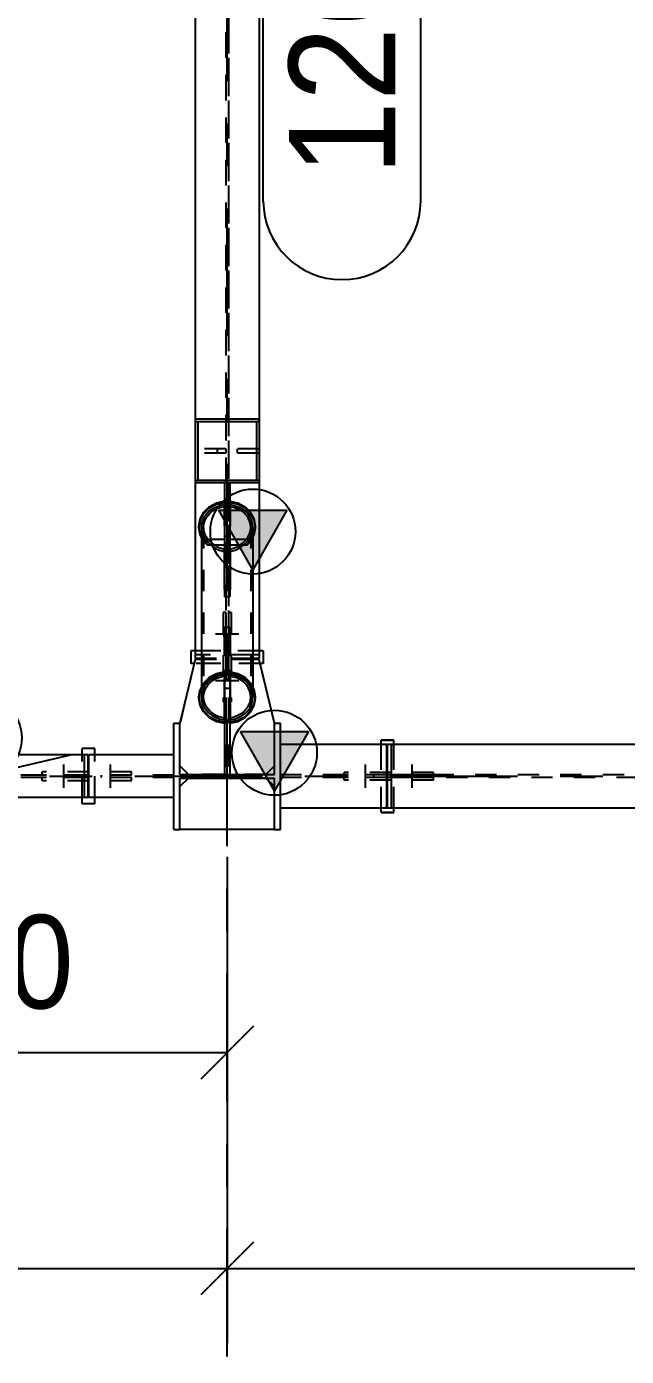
# Model space of a CAD drawing. Header units: millimetres. Extents: x 0 to 594, y 0 to 420.
# Drawn here: x 414.16 to 428.26, y 107.34 to 138.63 of the extents above; entities that cross this region are included whole.
import ezdxf

# ---------------------------------------------------------------- set-up
doc = ezdxf.new("R2010")
doc.units = ezdxf.units.MM
doc.header["$MEASUREMENT"] = 0
for name, pattern in [('XKITLINE00', [0]), ('XKITLINE02', [4, 2, -2]), ('XKITLINE03', [6, 3, -1, 1, -1]), ('XKITLINE04', [3, 0.5, -0.5, 0.5, -0.5, 0.5, -0.5])]:
    doc.linetypes.add(name, pattern=pattern)
for name, color, linetype in [('dimension', 7, 'Continuous'), ('grid', 7, 'Continuous'), ('mark', 7, 'Continuous'), ('part1', 7, 'Continuous')]:
    doc.layers.add(name, color=color, linetype=linetype)
doc.styles.add('STYLE_1', font='arial.ttf', dxfattribs={"height": 0.2})

# ---------------------------------------------------------------- blocks, each defined once
blk = doc.blocks.new('*D3365')
at = {"layer": 'grid', "color": 4, "linetype": 'XKITLINE03'}
blk.add_line((1247.14, 1660.143), (1630.763, 1660.143), dxfattribs=at)
blk = doc.blocks.new('*D3404')
at = {"layer": 'part1', "color": 0, "linetype": 'XKITLINE00'}
for p, q in [((1584.563, 1688.723), (1584.563, 1687.043)), ((1584.708, 1688.723), (1584.563, 1688.723)), ((1586.063, 1688.723), (1585.918, 1688.723)), ((1586.063, 1688.723), (1586.063, 1687.043)), ((1584.708, 1688.633), (1584.563, 1688.633)), ((1586.063, 1688.633), (1585.918, 1688.633)), ((1585.313, 1685.723), (1584.513, 1687.123)), ((1584.513, 1687.123), (1586.113, 1687.123)), ((1586.113, 1687.123), (1585.313, 1685.723)), ((1584.563, 1685.543), (1584.563, 1668.543)), ((1586.063, 1685.543), (1586.063, 1668.543)), ((1584.563, 1667.043), (1584.563, 1662.913)), ((1586.063, 1667.043), (1586.063, 1662.913)), ((1584.708, 1663.003), (1584.563, 1663.003)), ((1586.063, 1663.003), (1585.918, 1663.003)), ((1584.708, 1662.913), (1584.563, 1662.913)), ((1586.063, 1662.913), (1585.918, 1662.913))]:
    blk.add_line(p, q, dxfattribs=at)
at = {"layer": 'part1', "color": 2, "linetype": 'XKITLINE04'}
for p, q in [((1586.063, 1688.723), (1584.708, 1688.723)), ((1585.281, 1688.723), (1585.346, 1688.723)), ((1585.281, 1688.643), (1585.346, 1688.643)), ((1585.281, 1688.643), (1585.281, 1663.313)), ((1585.281, 1688.643), (1585.346, 1688.643)), ((1585.918, 1688.723), (1585.346, 1688.723)), ((1585.346, 1688.643), (1585.346, 1663.313)), ((1585.281, 1688.633), (1584.563, 1688.633)), ((1585.918, 1688.633), (1584.708, 1688.633)), ((1586.063, 1688.633), (1585.281, 1688.633)), ((1585.281, 1688.623), (1585.346, 1688.623)), ((1585.281, 1688.623), (1585.346, 1688.623)), ((1586.063, 1688.633), (1586.063, 1667.043)), ((1585.281, 1688.323), (1585.346, 1688.323)), ((1585.281, 1688.323), (1585.346, 1688.323)), ((1584.563, 1687.043), (1584.563, 1685.543)), ((1585.346, 1687.043), (1585.346, 1663.308)), ((1585.281, 1685.543), (1585.281, 1663.308)), ((1584.563, 1668.543), (1584.563, 1667.043)), ((1586.063, 1668.543), (1586.063, 1667.043)), ((1585.346, 1663.313), (1585.281, 1663.313)), ((1585.281, 1663.308), (1585.281, 1662.993)), ((1585.346, 1663.308), (1585.346, 1662.993)), ((1585.918, 1663.003), (1584.708, 1663.003)), ((1585.346, 1663.013), (1585.281, 1663.013)), ((1585.346, 1662.993), (1585.281, 1662.993)), ((1586.063, 1662.993), (1586.063, 1663.003)), ((1586.063, 1663.003), (1586.063, 1662.913)), ((1586.063, 1662.913), (1584.563, 1662.913)), ((1585.918, 1662.913), (1585.346, 1662.913))]:
    blk.add_line(p, q, dxfattribs=at)
at = {"layer": 'part1', "color": 0, "linetype": 'XKITLINE00'}
blk.add_circle((1585.313, 1686.623), 1, dxfattribs=at)
at = {"layer": 'part1', "color": 0}
blk.add_solid([(1584.513, 1687.123), (1586.113, 1687.123), (1584.513, 1687.123), (1585.313, 1685.723)], dxfattribs=at)
blk = doc.blocks.new('*D3406')
at = {"layer": 'part1', "color": 0, "linetype": 'XKITLINE00'}
for p, q in [((1584.563, 1668.543), (1584.563, 1667.043)), ((1586.063, 1668.543), (1584.563, 1668.543)), ((1584.623, 1668.483), (1584.623, 1667.103)), ((1586.003, 1668.483), (1584.623, 1668.483)), ((1586.003, 1668.483), (1586.003, 1667.103)), ((1586.063, 1668.543), (1586.063, 1667.043)), ((1586.003, 1667.103), (1584.623, 1667.103)), ((1586.063, 1667.043), (1584.563, 1667.043))]:
    blk.add_line(p, q, dxfattribs=at)
at = {"layer": 'part1', "color": 2, "linetype": 'XKITLINE04'}
for p, q in [((1584.623, 1668.483), (1584.563, 1668.483)), ((1586.063, 1668.483), (1586.003, 1668.483)), ((1586.063, 1668.483), (1586.063, 1668.543)), ((1584.623, 1667.103), (1584.563, 1667.103)), ((1586.063, 1667.103), (1586.003, 1667.103))]:
    blk.add_line(p, q, dxfattribs=at)
blk = doc.blocks.new('*D3407')
at = {"layer": 'part1', "color": 0, "linetype": 'XKITLINE00'}
for p, q in [((1579.486, 1660.143), (1578.686, 1661.543)), ((1578.686, 1661.543), (1580.286, 1661.543)), ((1580.286, 1661.543), (1579.486, 1660.143)), ((1571.813, 1659.643), (1571.813, 1660.643)), ((1582.043, 1660.643), (1571.813, 1660.643)), ((1581.963, 1659.643), (1581.963, 1660.643)), ((1582.043, 1659.643), (1582.043, 1660.643)), ((1582.043, 1659.643), (1571.813, 1659.643))]:
    blk.add_line(p, q, dxfattribs=at)
at = {"layer": 'part1', "color": 2, "linetype": 'XKITLINE04'}
for p, q in [((1581.963, 1660.17), (1571.813, 1660.17)), ((1581.963, 1660.115), (1571.813, 1660.115)), ((1576.045, 1660.115), (1571.813, 1660.115)), ((1581.663, 1660.115), (1581.663, 1660.17)), ((1581.911, 1660.17), (1581.668, 1660.17)), ((1582.043, 1659.643), (1582.043, 1660.115))]:
    blk.add_line(p, q, dxfattribs=at)
at = {"layer": 'part1', "color": 0, "linetype": 'XKITLINE00'}
blk.add_circle((1579.486, 1661.043), 1, dxfattribs=at)
at = {"layer": 'part1', "color": 0}
blk.add_solid([(1578.686, 1661.543), (1580.286, 1661.543), (1578.686, 1661.543), (1579.486, 1660.143)], dxfattribs=at)
blk = doc.blocks.new('*D3558')
at = {"layer": 'dimension', "color": 1, "linetype": 'XKITLINE00'}
for p, q in [((1585.313, 1657.205), (1585.313, 1646.803)), ((1585.936, 1649.185), (1584.691, 1647.941)), ((1525.313, 1648.563), (1585.313, 1648.563))]:
    blk.add_line(p, q, dxfattribs=at)
blk = doc.blocks.new('*D3718')
at = {"layer": 'part1', "color": 0, "linetype": 'XKITLINE00'}
for p, q in [((1584.063, 1658.893), (1584.063, 1661.393)), ((1584.063, 1661.393), (1584.203, 1661.393)), ((1584.203, 1660.188), (1584.203, 1661.393)), ((1586.423, 1661.393), (1586.563, 1661.393)), ((1586.423, 1660.188), (1586.423, 1661.393)), ((1586.563, 1658.893), (1586.563, 1661.393)), ((1584.203, 1660.188), (1586.423, 1660.188)), ((1584.203, 1660.098), (1586.423, 1660.098)), ((1584.203, 1658.893), (1584.203, 1660.098)), ((1586.423, 1658.893), (1586.423, 1660.098)), ((1584.063, 1658.893), (1584.203, 1658.893)), ((1586.423, 1658.893), (1586.563, 1658.893))]:
    blk.add_line(p, q, dxfattribs=at)
blk = doc.blocks.new('*D3755')
at = {"layer": 'part1', "color": 2, "linetype": 'XKITLINE04'}
for p, q in [((1584.403, 1660.098), (1584.203, 1659.898)), ((1584.203, 1658.893), (1584.203, 1659.898)), ((1586.223, 1660.098), (1584.403, 1660.098)), ((1586.423, 1659.898), (1586.223, 1660.098)), ((1586.423, 1658.893), (1586.423, 1659.898)), ((1586.423, 1658.893), (1584.203, 1658.893))]:
    blk.add_line(p, q, dxfattribs=at)
blk = doc.blocks.new('*D3756')
at = {"layer": 'part1', "color": 2, "linetype": 'XKITLINE04'}
for p, q in [((1584.403, 1660.098), (1584.203, 1659.898)), ((1584.203, 1658.893), (1584.203, 1659.898)), ((1586.223, 1660.098), (1584.403, 1660.098)), ((1586.423, 1659.898), (1586.223, 1660.098)), ((1586.423, 1658.893), (1586.423, 1659.898)), ((1586.423, 1658.893), (1584.203, 1658.893))]:
    blk.add_line(p, q, dxfattribs=at)
blk = doc.blocks.new('*D3757')
at = {"layer": 'part1', "color": 2, "linetype": 'XKITLINE04'}
for p, q in [((1585.221, 1663.993), (1585.221, 1661.893)), ((1585.281, 1663.993), (1585.221, 1663.993)), ((1585.281, 1663.993), (1585.281, 1661.893)), ((1585.281, 1661.893), (1585.221, 1661.893))]:
    blk.add_line(p, q, dxfattribs=at)
blk = doc.blocks.new('*D3758')
at = {"layer": 'part1', "color": 2, "linetype": 'XKITLINE04'}
for p, q in [((1585.346, 1663.993), (1585.346, 1661.893)), ((1585.406, 1663.993), (1585.346, 1663.993)), ((1585.406, 1663.993), (1585.406, 1661.893)), ((1585.406, 1661.893), (1585.346, 1661.893))]:
    blk.add_line(p, q, dxfattribs=at)
blk = doc.blocks.new('*D3759')
at = {"layer": 'part1', "color": 0, "linetype": 'XKITLINE00'}
for p, q in [((1584.463, 1663.093), (1584.463, 1662.793)), ((1584.563, 1663.093), (1584.463, 1663.093)), ((1586.163, 1663.093), (1586.063, 1663.093)), ((1586.163, 1663.093), (1586.163, 1662.793)), ((1584.539, 1662.793), (1584.463, 1662.793)), ((1586.163, 1662.793), (1586.087, 1662.793))]:
    blk.add_line(p, q, dxfattribs=at)
at = {"layer": 'part1', "color": 2, "linetype": 'XKITLINE04'}
for p, q in [((1586.063, 1663.093), (1584.563, 1663.093)), ((1586.087, 1662.793), (1584.539, 1662.793))]:
    blk.add_line(p, q, dxfattribs=at)
blk = doc.blocks.new('*D3760')
at = {"layer": 'part1', "color": 2, "linetype": 'XKITLINE04'}
for p, q in [((1584.463, 1663.093), (1584.463, 1662.793)), ((1586.163, 1663.093), (1584.463, 1663.093)), ((1586.163, 1663.093), (1586.163, 1662.793)), ((1586.163, 1662.793), (1584.463, 1662.793))]:
    blk.add_line(p, q, dxfattribs=at)
blk = doc.blocks.new('*D3761')
at = {"layer": 'part1', "color": 0, "linetype": 'XKITLINE00'}
for p, q in [((1584.563, 1662.893), (1584.203, 1661.393)), ((1584.708, 1662.893), (1584.563, 1662.893)), ((1586.063, 1662.893), (1585.918, 1662.893)), ((1586.423, 1661.393), (1586.063, 1662.893)), ((1584.403, 1660.188), (1584.203, 1660.388)), ((1586.423, 1660.388), (1586.223, 1660.188))]:
    blk.add_line(p, q, dxfattribs=at)
at = {"layer": 'part1', "color": 2, "linetype": 'XKITLINE04'}
for p, q in [((1585.918, 1662.893), (1584.708, 1662.893)), ((1584.203, 1660.388), (1584.203, 1661.393)), ((1586.423, 1660.388), (1586.423, 1661.393)), ((1586.223, 1660.188), (1584.403, 1660.188))]:
    blk.add_line(p, q, dxfattribs=at)
blk = doc.blocks.new('*D3762')
at = {"layer": 'part1', "color": 2, "linetype": 'XKITLINE04'}
for p, q in [((1584.563, 1662.893), (1584.203, 1661.393)), ((1586.063, 1662.893), (1584.563, 1662.893)), ((1586.423, 1661.393), (1586.063, 1662.893)), ((1584.203, 1660.388), (1584.203, 1661.393)), ((1586.423, 1660.388), (1586.423, 1661.393)), ((1584.403, 1660.188), (1584.203, 1660.388)), ((1586.223, 1660.188), (1584.403, 1660.188)), ((1586.423, 1660.388), (1586.223, 1660.188))]:
    blk.add_line(p, q, dxfattribs=at)
blk = doc.blocks.new('*D3763')
at = {"layer": 'part1', "color": 2, "linetype": 'XKITLINE04'}
for p, q in [((1585.283, 1662.893), (1585.283, 1660.188)), ((1585.283, 1662.893), (1585.343, 1662.893)), ((1585.283, 1662.893), (1585.343, 1662.893)), ((1585.343, 1662.893), (1585.343, 1660.188)), ((1585.283, 1662.593), (1585.343, 1662.593)), ((1585.283, 1662.593), (1585.343, 1662.593)), ((1585.283, 1660.388), (1585.343, 1660.388)), ((1585.283, 1660.388), (1585.343, 1660.388)), ((1585.283, 1660.188), (1585.343, 1660.188)), ((1585.283, 1660.188), (1585.343, 1660.188))]:
    blk.add_line(p, q, dxfattribs=at)
blk = doc.blocks.new('*D3764')
at = {"layer": 'part1', "color": 0, "linetype": 'XKITLINE02'}
blk.add_line((1585.038, 1663.493), (1585.588, 1663.493), dxfattribs=at)
blk.add_line((1585.038, 1663.493), (1585.588, 1663.493), dxfattribs=at)
blk.add_line((1585.038, 1663.493), (1585.588, 1663.493), dxfattribs=at)
blk = doc.blocks.new('*D3765')
at = {"layer": 'part1', "color": 0, "linetype": 'XKITLINE02'}
blk.add_line((1585.038, 1662.393), (1585.588, 1662.393), dxfattribs=at)
blk.add_line((1585.038, 1662.393), (1585.588, 1662.393), dxfattribs=at)
blk.add_line((1585.038, 1662.393), (1585.588, 1662.393), dxfattribs=at)
blk = doc.blocks.new('*D3781')
at = {"layer": 'dimension', "color": 1, "linetype": 'XKITLINE00'}
for p, q in [((1572.313, 1664.085), (1572.313, 1651.881)), ((1585.313, 1658.249), (1585.313, 1651.881)), ((1572.936, 1654.263), (1571.691, 1653.019)), ((1585.936, 1654.263), (1584.691, 1653.019)), ((1572.313, 1653.641), (1585.313, 1653.641))]:
    blk.add_line(p, q, dxfattribs=at)
at = {"layer": 'dimension', "color": 1, "style": 'STYLE_1', "width": 0.9}
blk.add_text('1300', height=2.2, dxfattribs=at).set_placement((1575.55, 1654.681))
blk = doc.blocks.new('*D3782')
at = {"layer": 'grid', "color": 4, "linetype": 'XKITLINE03'}
blk.add_line((1585.313, 1646.495), (1585.313, 1724.317), dxfattribs=at)
blk = doc.blocks.new('*D3793')
at = {"layer": 'mark', "color": 1, "linetype": 'XKITLINE00'}
for p, q in [((1581.663, 1660.643), (1568.447, 1657.588)), ((1561.684, 1657.588), (1568.447, 1657.588)), ((1568.447, 1657.588), (1568.447, 1657.588)), ((1561.684, 1653.888), (1568.447, 1653.888))]:
    blk.add_line(p, q, dxfattribs=at)
for centre, start, end in [((1561.684, 1655.738), 90, -90), ((1568.447, 1655.738), -90, 90)]:
    blk.add_arc(centre, 1.85, start, end, dxfattribs=at)
at = {"layer": 'mark', "color": 1, "style": 'STYLE_1', "width": 0.9}
blk.add_text('152', height=2.5, dxfattribs=at).set_placement((1562.284, 1654.488))
blk = doc.blocks.new('*D3798')
at = {"layer": 'part1', "color": 2, "linetype": 'XKITLINE04'}
for p, q in [((1583.063, 1660.115), (1580.963, 1660.115)), ((1580.963, 1660.035), (1580.963, 1660.115)), ((1583.063, 1660.035), (1580.963, 1660.035)), ((1583.063, 1660.035), (1583.063, 1660.115))]:
    blk.add_line(p, q, dxfattribs=at)
blk = doc.blocks.new('*D3823')
at = {"layer": 'part1', "color": 2, "linetype": 'XKITLINE04'}
for p, q in [((1582.203, 1660.793), (1581.903, 1660.793)), ((1581.903, 1659.493), (1581.903, 1660.793)), ((1582.203, 1659.493), (1582.203, 1660.793)), ((1582.203, 1659.493), (1581.903, 1659.493))]:
    blk.add_line(p, q, dxfattribs=at)
blk = doc.blocks.new('*D3824')
at = {"layer": 'part1', "color": 0, "linetype": 'XKITLINE00'}
for p, q in [((1582.203, 1660.793), (1581.903, 1660.793)), ((1581.903, 1660.643), (1581.903, 1660.793)), ((1582.203, 1660.643), (1582.203, 1660.793)), ((1581.903, 1659.493), (1581.903, 1659.643)), ((1582.203, 1659.493), (1582.203, 1659.643)), ((1582.203, 1659.493), (1581.903, 1659.493))]:
    blk.add_line(p, q, dxfattribs=at)
at = {"layer": 'part1', "color": 2, "linetype": 'XKITLINE04'}
for p, q in [((1581.903, 1659.643), (1581.903, 1660.643)), ((1582.203, 1659.643), (1582.203, 1660.643))]:
    blk.add_line(p, q, dxfattribs=at)
blk = doc.blocks.new('*D3825')
at = {"layer": 'part1', "color": 2, "linetype": 'XKITLINE04'}
for p, q in [((1583.063, 1660.25), (1580.963, 1660.25)), ((1580.963, 1660.17), (1580.963, 1660.25)), ((1583.063, 1660.17), (1583.063, 1660.25)), ((1583.063, 1660.17), (1580.963, 1660.17))]:
    blk.add_line(p, q, dxfattribs=at)
blk = doc.blocks.new('*D3826')
at = {"layer": 'part1', "color": 0, "linetype": 'XKITLINE00'}
for p, q in [((1584.063, 1660.643), (1582.063, 1660.643)), ((1582.063, 1659.643), (1582.063, 1660.643)), ((1584.063, 1659.643), (1582.063, 1659.643))]:
    blk.add_line(p, q, dxfattribs=at)
at = {"layer": 'part1', "color": 2, "linetype": 'XKITLINE04'}
for p, q in [((1584.063, 1659.643), (1584.063, 1660.643)), ((1584.063, 1660.17), (1582.063, 1660.17)), ((1584.063, 1660.115), (1582.063, 1660.115)), ((1582.363, 1660.115), (1582.363, 1660.17))]:
    blk.add_line(p, q, dxfattribs=at)
blk = doc.blocks.new('*D3827')
at = {"layer": 'part1', "color": 0, "linetype": 'XKITLINE02'}
blk.add_line((1582.563, 1660.418), (1582.563, 1659.868), dxfattribs=at)
blk.add_line((1582.563, 1660.418), (1582.563, 1659.868), dxfattribs=at)
blk = doc.blocks.new('*D3828')
at = {"layer": 'part1', "color": 0, "linetype": 'XKITLINE02'}
blk.add_line((1581.463, 1660.418), (1581.463, 1659.868), dxfattribs=at)
blk.add_line((1581.463, 1660.418), (1581.463, 1659.868), dxfattribs=at)
blk = doc.blocks.new('*D3831')
at = {"layer": 'dimension', "color": 1, "linetype": 'XKITLINE00'}
for p, q in [((1585.313, 1657.205), (1585.313, 1646.803)), ((1585.936, 1649.185), (1584.691, 1647.941)), ((1585.313, 1648.563), (1619.813, 1648.563))]:
    blk.add_line(p, q, dxfattribs=at)
blk = doc.blocks.new('*D3832')
at = {"layer": 'part1', "color": 0, "linetype": 'XKITLINE00'}
for p, q in [((1611.043, 1660.143), (1610.243, 1661.543)), ((1610.243, 1661.543), (1611.843, 1661.543)), ((1611.843, 1661.543), (1611.043, 1660.143)), ((1589.083, 1659.393), (1589.083, 1660.893)), ((1589.173, 1660.893), (1589.083, 1660.893)), ((1614.043, 1660.893), (1589.173, 1660.893)), ((1589.173, 1659.393), (1589.173, 1660.893)), ((1613.953, 1660.748), (1613.953, 1660.893)), ((1614.043, 1660.748), (1614.043, 1660.893)), ((1614.043, 1659.393), (1589.083, 1659.393)), ((1613.953, 1659.393), (1613.953, 1659.538)), ((1614.043, 1659.393), (1614.043, 1659.538))]:
    blk.add_line(p, q, dxfattribs=at)
at = {"layer": 'part1', "color": 2, "linetype": 'XKITLINE04'}
for p, q in [((1613.953, 1660.893), (1589.173, 1660.893)), ((1613.953, 1659.538), (1613.953, 1660.748)), ((1614.043, 1659.393), (1614.043, 1660.748)), ((1589.163, 1660.11), (1589.163, 1660.175)), ((1613.643, 1660.175), (1589.163, 1660.175)), ((1589.183, 1660.11), (1589.183, 1660.175)), ((1589.483, 1660.11), (1589.483, 1660.175)), ((1613.643, 1660.11), (1613.643, 1660.175)), ((1613.643, 1660.175), (1613.648, 1660.175)), ((1613.963, 1660.175), (1613.643, 1660.175)), ((1613.943, 1660.11), (1613.943, 1660.175)), ((1613.963, 1660.11), (1613.963, 1660.175)), ((1614.043, 1659.538), (1614.043, 1660.175)), ((1613.963, 1660.11), (1589.163, 1660.11)), ((1589.479, 1660.11), (1589.163, 1660.11)), ((1613.953, 1659.393), (1589.083, 1659.393))]:
    blk.add_line(p, q, dxfattribs=at)
at = {"layer": 'part1', "color": 0, "linetype": 'XKITLINE00'}
blk.add_circle((1611.043, 1661.043), 1, dxfattribs=at)
at = {"layer": 'part1', "color": 0}
blk.add_solid([(1610.243, 1661.543), (1611.843, 1661.543), (1610.243, 1661.543), (1611.043, 1660.143)], dxfattribs=at)
blk = doc.blocks.new('*D3844')
at = {"layer": 'part1', "color": 2, "linetype": 'XKITLINE04'}
for p, q in [((1584.886, 1666.377), (1584.958, 1666.432)), ((1584.958, 1666.432), (1585.039, 1666.476)), ((1584.987, 1666.396), (1585.061, 1666.436)), ((1585.039, 1666.476), (1585.126, 1666.508)), ((1585.061, 1666.436), (1585.142, 1666.466)), ((1585.126, 1666.508), (1585.219, 1666.528)), ((1585.142, 1666.466), (1585.227, 1666.484)), ((1585.219, 1666.528), (1585.243, 1666.53)), ((1585.227, 1666.484), (1585.243, 1666.485)), ((1585.243, 1666.53), (1585.243, 1665.555)), ((1585.383, 1666.53), (1585.383, 1665.555)), ((1585.383, 1666.53), (1585.408, 1666.528)), ((1585.383, 1666.485), (1585.4, 1666.484)), ((1585.4, 1666.484), (1585.485, 1666.466)), ((1585.408, 1666.528), (1585.5, 1666.508)), ((1585.485, 1666.466), (1585.565, 1666.436)), ((1585.5, 1666.508), (1585.588, 1666.476)), ((1585.565, 1666.436), (1585.64, 1666.396)), ((1585.588, 1666.476), (1585.669, 1666.432)), ((1585.669, 1666.432), (1585.741, 1666.377)), ((1584.716, 1666.081), (1584.738, 1666.163)), ((1584.738, 1666.163), (1584.774, 1666.241)), ((1584.765, 1666.075), (1584.786, 1666.15)), ((1584.774, 1666.241), (1584.824, 1666.313)), ((1584.786, 1666.15), (1584.819, 1666.221)), ((1584.819, 1666.221), (1584.864, 1666.287)), ((1584.824, 1666.313), (1584.886, 1666.377)), ((1584.864, 1666.287), (1584.921, 1666.346)), ((1584.921, 1666.346), (1584.987, 1666.396)), ((1585.64, 1666.396), (1585.706, 1666.346)), ((1585.762, 1666.287), (1585.706, 1666.346)), ((1585.803, 1666.313), (1585.741, 1666.377)), ((1585.808, 1666.221), (1585.762, 1666.287)), ((1585.852, 1666.241), (1585.803, 1666.313)), ((1585.841, 1666.15), (1585.808, 1666.221)), ((1585.862, 1666.075), (1585.841, 1666.15)), ((1585.889, 1666.163), (1585.852, 1666.241)), ((1585.911, 1666.081), (1585.889, 1666.163)), ((1584.708, 1665.997), (1584.716, 1666.081)), ((1584.716, 1665.913), (1584.708, 1665.997)), ((1584.708, 1665.997), (1584.708, 1665.767)), ((1584.738, 1665.831), (1584.716, 1665.913)), ((1584.774, 1665.754), (1584.738, 1665.831)), ((1584.758, 1665.997), (1584.765, 1666.075)), ((1584.765, 1665.92), (1584.758, 1665.997)), ((1584.758, 1665.997), (1584.758, 1662.008)), ((1584.786, 1665.845), (1584.765, 1665.92)), ((1584.819, 1665.774), (1584.786, 1665.845)), ((1585.808, 1665.774), (1585.841, 1665.845)), ((1585.841, 1665.845), (1585.862, 1665.92)), ((1585.852, 1665.754), (1585.889, 1665.831)), ((1585.868, 1665.997), (1585.862, 1666.075)), ((1585.862, 1665.92), (1585.868, 1665.997)), ((1585.868, 1665.997), (1585.868, 1662.008)), ((1585.889, 1665.831), (1585.911, 1665.913)), ((1585.918, 1665.997), (1585.911, 1666.081)), ((1585.911, 1665.913), (1585.918, 1665.997)), ((1585.918, 1665.997), (1585.918, 1665.767)), ((1584.824, 1665.682), (1584.774, 1665.754)), ((1584.864, 1665.708), (1584.819, 1665.774)), ((1584.886, 1665.618), (1584.824, 1665.682)), ((1584.921, 1665.649), (1584.864, 1665.708)), ((1584.886, 1665.618), (1584.923, 1665.59)), ((1584.921, 1665.649), (1584.987, 1665.599)), ((1584.987, 1665.599), (1585.004, 1665.59)), ((1585.313, 1665.604), (1585.243, 1665.6)), ((1585.313, 1665.56), (1585.253, 1665.556)), ((1585.383, 1665.6), (1585.313, 1665.604)), ((1585.373, 1665.556), (1585.313, 1665.56)), ((1585.623, 1665.59), (1585.64, 1665.599)), ((1585.64, 1665.599), (1585.706, 1665.649)), ((1585.704, 1665.59), (1585.741, 1665.618)), ((1585.706, 1665.649), (1585.762, 1665.708)), ((1585.741, 1665.618), (1585.803, 1665.682)), ((1585.808, 1665.774), (1585.762, 1665.708)), ((1585.852, 1665.754), (1585.803, 1665.682)), ((1585.313, 1664.575), (1585.253, 1664.579)), ((1585.373, 1664.579), (1585.313, 1664.575)), ((1585.313, 1664.53), (1585.253, 1664.535)), ((1585.373, 1664.535), (1585.313, 1664.53)), ((1585.243, 1663.47), (1585.313, 1663.475)), ((1585.243, 1663.47), (1585.243, 1662.496)), ((1585.243, 1663.426), (1585.243, 1663.47)), ((1585.243, 1663.426), (1585.313, 1663.431)), ((1585.313, 1663.475), (1585.383, 1663.47)), ((1585.313, 1663.431), (1585.383, 1663.426)), ((1585.383, 1663.47), (1585.383, 1662.496)), ((1584.824, 1662.324), (1584.886, 1662.388)), ((1584.886, 1662.388), (1584.958, 1662.443)), ((1584.921, 1662.357), (1584.987, 1662.407)), ((1584.958, 1662.443), (1585.039, 1662.487)), ((1584.987, 1662.407), (1585.061, 1662.447)), ((1585.039, 1662.487), (1585.126, 1662.519)), ((1585.061, 1662.447), (1585.142, 1662.477)), ((1585.126, 1662.519), (1585.219, 1662.539)), ((1585.142, 1662.477), (1585.227, 1662.495)), ((1585.219, 1662.539), (1585.243, 1662.54)), ((1585.227, 1662.495), (1585.243, 1662.496)), ((1585.243, 1662.45), (1585.313, 1662.446)), ((1585.243, 1662.45), (1585.243, 1662.406)), ((1585.313, 1662.446), (1585.383, 1662.45)), ((1585.383, 1662.54), (1585.408, 1662.539)), ((1585.383, 1662.496), (1585.4, 1662.495)), ((1585.383, 1662.45), (1585.383, 1662.406)), ((1585.4, 1662.495), (1585.408, 1662.493)), ((1585.408, 1662.539), (1585.5, 1662.519)), ((1585.408, 1662.493), (1585.485, 1662.477)), ((1585.565, 1662.447), (1585.485, 1662.477)), ((1585.5, 1662.519), (1585.588, 1662.487)), ((1585.64, 1662.407), (1585.565, 1662.447)), ((1585.588, 1662.487), (1585.669, 1662.443)), ((1585.64, 1662.407), (1585.706, 1662.357)), ((1585.669, 1662.443), (1585.741, 1662.388)), ((1585.803, 1662.324), (1585.741, 1662.388)), ((1584.708, 1662.008), (1584.716, 1662.092)), ((1584.716, 1662.092), (1584.738, 1662.174)), ((1584.774, 1662.252), (1584.738, 1662.174)), ((1584.758, 1662.008), (1584.765, 1662.085)), ((1584.765, 1662.085), (1584.786, 1662.16)), ((1584.824, 1662.324), (1584.774, 1662.252)), ((1584.786, 1662.16), (1584.819, 1662.232)), ((1584.819, 1662.232), (1584.864, 1662.298)), ((1584.864, 1662.298), (1584.921, 1662.357)), ((1585.762, 1662.298), (1585.706, 1662.357)), ((1585.808, 1662.232), (1585.762, 1662.298)), ((1585.852, 1662.252), (1585.803, 1662.324)), ((1585.841, 1662.16), (1585.808, 1662.232)), ((1585.862, 1662.085), (1585.841, 1662.16)), ((1585.889, 1662.174), (1585.852, 1662.252)), ((1585.868, 1662.008), (1585.862, 1662.085)), ((1585.911, 1662.092), (1585.889, 1662.174)), ((1585.918, 1662.008), (1585.911, 1662.092)), ((1584.765, 1661.931), (1584.758, 1662.008)), ((1584.786, 1661.856), (1584.765, 1661.931)), ((1584.819, 1661.784), (1584.786, 1661.856)), ((1584.864, 1661.719), (1584.819, 1661.784)), ((1585.808, 1661.784), (1585.762, 1661.719)), ((1585.808, 1661.784), (1585.841, 1661.856)), ((1585.862, 1661.931), (1585.841, 1661.856)), ((1585.862, 1661.931), (1585.868, 1662.008)), ((1584.921, 1661.66), (1584.864, 1661.719)), ((1584.921, 1661.66), (1584.987, 1661.61)), ((1584.987, 1661.61), (1585.061, 1661.569)), ((1585.061, 1661.569), (1585.142, 1661.54)), ((1585.142, 1661.54), (1585.227, 1661.522)), ((1585.227, 1661.522), (1585.243, 1661.52)), ((1585.383, 1661.52), (1585.4, 1661.522)), ((1585.4, 1661.522), (1585.408, 1661.523)), ((1585.408, 1661.523), (1585.485, 1661.54)), ((1585.565, 1661.569), (1585.485, 1661.54)), ((1585.64, 1661.61), (1585.565, 1661.569)), ((1585.64, 1661.61), (1585.706, 1661.66)), ((1585.762, 1661.719), (1585.706, 1661.66))]:
    blk.add_line(p, q, dxfattribs=at)
at = {"layer": 'part1', "color": 0, "linetype": 'XKITLINE00'}
for p, q in [((1585.918, 1665), (1585.118, 1666.4)), ((1585.118, 1666.4), (1586.718, 1666.4)), ((1586.718, 1666.4), (1585.918, 1665)), ((1584.708, 1665.767), (1584.708, 1662.008)), ((1584.923, 1665.59), (1585.004, 1665.59)), ((1584.923, 1665.59), (1584.958, 1665.556)), ((1584.958, 1665.556), (1585.039, 1665.5)), ((1585.004, 1665.59), (1585.061, 1665.55)), ((1585.039, 1665.5), (1585.126, 1665.459)), ((1585.061, 1665.55), (1585.142, 1665.513)), ((1585.142, 1665.513), (1585.227, 1665.49)), ((1585.243, 1665.555), (1585.243, 1665.59)), ((1585.253, 1665.556), (1585.243, 1665.555)), ((1585.383, 1665.555), (1585.373, 1665.556)), ((1585.383, 1665.555), (1585.383, 1665.59)), ((1585.4, 1665.49), (1585.485, 1665.513)), ((1585.485, 1665.513), (1585.565, 1665.55)), ((1585.5, 1665.459), (1585.588, 1665.5)), ((1585.565, 1665.55), (1585.623, 1665.59)), ((1585.588, 1665.5), (1585.669, 1665.556)), ((1585.623, 1665.59), (1585.704, 1665.59)), ((1585.669, 1665.556), (1585.704, 1665.59)), ((1585.918, 1665.767), (1585.918, 1662.008)), ((1585.126, 1665.459), (1585.219, 1665.434)), ((1585.219, 1665.434), (1585.243, 1665.432)), ((1585.227, 1665.49), (1585.243, 1665.488)), ((1585.243, 1665.488), (1585.243, 1665.432)), ((1585.243, 1665.432), (1585.243, 1664.535)), ((1585.383, 1665.488), (1585.4, 1665.49)), ((1585.383, 1665.488), (1585.383, 1664.535)), ((1585.383, 1665.432), (1585.408, 1665.434)), ((1585.408, 1665.434), (1585.5, 1665.459)), ((1585.253, 1664.579), (1585.243, 1664.58)), ((1585.383, 1664.58), (1585.373, 1664.579)), ((1585.253, 1664.535), (1585.243, 1664.535)), ((1585.383, 1664.535), (1585.373, 1664.535)), ((1585.243, 1662.406), (1585.313, 1662.401)), ((1585.243, 1662.406), (1585.243, 1661.476)), ((1585.313, 1662.401), (1585.383, 1662.406)), ((1585.383, 1662.406), (1585.383, 1661.476)), ((1584.716, 1661.924), (1584.708, 1662.008)), ((1584.738, 1661.842), (1584.716, 1661.924)), ((1584.774, 1661.764), (1584.738, 1661.842)), ((1584.824, 1661.692), (1584.774, 1661.764)), ((1585.803, 1661.692), (1585.852, 1661.764)), ((1585.852, 1661.764), (1585.889, 1661.842)), ((1585.889, 1661.842), (1585.911, 1661.924)), ((1585.911, 1661.924), (1585.918, 1662.008)), ((1584.886, 1661.628), (1584.824, 1661.692)), ((1584.886, 1661.628), (1584.958, 1661.574)), ((1584.958, 1661.574), (1585.039, 1661.53)), ((1585.039, 1661.53), (1585.126, 1661.497)), ((1585.126, 1661.497), (1585.219, 1661.478)), ((1585.219, 1661.478), (1585.243, 1661.476)), ((1585.383, 1661.476), (1585.408, 1661.478)), ((1585.408, 1661.478), (1585.5, 1661.497)), ((1585.5, 1661.497), (1585.588, 1661.53)), ((1585.588, 1661.53), (1585.669, 1661.574)), ((1585.669, 1661.574), (1585.741, 1661.628)), ((1585.741, 1661.628), (1585.803, 1661.692))]:
    blk.add_line(p, q, dxfattribs=at)
blk.add_circle((1585.918, 1665.9), 1, dxfattribs=at)
at = {"layer": 'part1', "color": 0}
blk.add_solid([(1585.118, 1666.4), (1586.718, 1666.4), (1585.118, 1666.4), (1585.918, 1665)], dxfattribs=at)
blk = doc.blocks.new('*D3845')
at = {"layer": 'part1', "color": 2, "linetype": 'XKITLINE04'}
for p, q in [((1585.253, 1663.644), (1585.253, 1662.405)), ((1585.373, 1663.644), (1585.253, 1663.644)), ((1585.373, 1663.644), (1585.373, 1662.405)), ((1585.253, 1660.388), (1585.373, 1660.388)), ((1585.253, 1660.188), (1585.373, 1660.188)), ((1585.253, 1660.188), (1585.373, 1660.188)), ((1585.253, 1660.188), (1585.253, 1660.188)), ((1585.253, 1660.188), (1585.253, 1660.188)), ((1585.373, 1660.188), (1585.373, 1660.188)), ((1585.373, 1660.188), (1585.373, 1660.188))]:
    blk.add_line(p, q, dxfattribs=at)
at = {"layer": 'part1', "color": 0, "linetype": 'XKITLINE00'}
for p, q in [((1585.253, 1662.405), (1585.253, 1660.188)), ((1585.373, 1662.405), (1585.373, 1660.188)), ((1585.253, 1662.214), (1585.373, 1662.214))]:
    blk.add_line(p, q, dxfattribs=at)
blk = doc.blocks.new('*D3846')
at = {"layer": 'part1', "color": 2, "linetype": 'XKITLINE04'}
for p, q in [((1584.894, 1662.466), (1584.762, 1662.338)), ((1584.894, 1662.439), (1584.762, 1662.31)), ((1585.063, 1662.555), (1584.894, 1662.466)), ((1585.063, 1662.527), (1584.894, 1662.439)), ((1585.253, 1662.596), (1585.063, 1662.555)), ((1585.253, 1662.568), (1585.063, 1662.527)), ((1585.063, 1662.527), (1585.063, 1662.555)), ((1585.253, 1662.596), (1585.253, 1661.393)), ((1584.648, 1661.981), (1584.677, 1662.153)), ((1584.762, 1662.31), (1584.677, 1662.153)), ((1584.762, 1662.338), (1584.708, 1662.238)), ((1585.253, 1661.393), (1585.253, 1661.42))]:
    blk.add_line(p, q, dxfattribs=at)
at = {"layer": 'part1', "color": 0, "linetype": 'XKITLINE00'}
for p, q in [((1584.648, 1662.008), (1584.677, 1662.18)), ((1584.708, 1662.238), (1584.677, 1662.18)), ((1584.677, 1661.836), (1584.648, 1662.008)), ((1584.648, 1661.981), (1584.648, 1662.008)), ((1584.677, 1661.808), (1584.648, 1661.981)), ((1584.762, 1661.679), (1584.677, 1661.836)), ((1584.762, 1661.651), (1584.677, 1661.808)), ((1584.762, 1661.679), (1584.894, 1661.55)), ((1584.762, 1661.651), (1584.894, 1661.523)), ((1584.894, 1661.55), (1585.063, 1661.461)), ((1584.894, 1661.523), (1585.063, 1661.434)), ((1585.063, 1661.461), (1585.253, 1661.42)), ((1585.063, 1661.434), (1585.063, 1661.461)), ((1585.063, 1661.434), (1585.253, 1661.393))]:
    blk.add_line(p, q, dxfattribs=at)
blk = doc.blocks.new('*D3847')
at = {"layer": 'part1', "color": 2, "linetype": 'XKITLINE04'}
for p, q in [((1585.373, 1662.596), (1585.373, 1661.393)), ((1585.564, 1662.555), (1585.373, 1662.596)), ((1585.373, 1662.568), (1585.564, 1662.527)), ((1585.564, 1662.527), (1585.564, 1662.555)), ((1585.733, 1662.466), (1585.564, 1662.555)), ((1585.564, 1662.527), (1585.733, 1662.439)), ((1585.865, 1662.338), (1585.733, 1662.466)), ((1585.733, 1662.439), (1585.865, 1662.31)), ((1585.918, 1662.238), (1585.865, 1662.338)), ((1585.949, 1662.153), (1585.865, 1662.31)), ((1585.978, 1661.981), (1585.949, 1662.153))]:
    blk.add_line(p, q, dxfattribs=at)
at = {"layer": 'part1', "color": 0, "linetype": 'XKITLINE00'}
for p, q in [((1585.949, 1662.18), (1585.918, 1662.238)), ((1585.978, 1662.008), (1585.949, 1662.18)), ((1585.865, 1661.679), (1585.949, 1661.836)), ((1585.865, 1661.651), (1585.949, 1661.808)), ((1585.949, 1661.836), (1585.978, 1662.008)), ((1585.949, 1661.808), (1585.978, 1661.981)), ((1585.978, 1661.981), (1585.978, 1662.008)), ((1585.373, 1661.42), (1585.564, 1661.461)), ((1585.373, 1661.393), (1585.564, 1661.434)), ((1585.564, 1661.461), (1585.733, 1661.55)), ((1585.564, 1661.434), (1585.733, 1661.523)), ((1585.564, 1661.434), (1585.564, 1661.461)), ((1585.733, 1661.55), (1585.865, 1661.679)), ((1585.733, 1661.523), (1585.865, 1661.651))]:
    blk.add_line(p, q, dxfattribs=at)
blk = doc.blocks.new('*D3862')
at = {"layer": 'part1', "color": 0, "linetype": 'XKITLINE00'}
for p, q in [((1585.253, 1667.043), (1585.253, 1664.362)), ((1585.373, 1667.043), (1585.253, 1667.043)), ((1585.373, 1667.043), (1585.373, 1664.362)), ((1585.373, 1664.362), (1585.253, 1664.362))]:
    blk.add_line(p, q, dxfattribs=at)
at = {"layer": 'part1', "color": 2, "linetype": 'XKITLINE04'}
blk.add_line((1585.253, 1665.791), (1585.373, 1665.791), dxfattribs=at)
blk = doc.blocks.new('*D3863')
at = {"layer": 'part1', "color": 0, "linetype": 'XKITLINE00'}
for p, q in [((1585.373, 1666.613), (1585.564, 1666.572)), ((1585.564, 1666.572), (1585.733, 1666.483)), ((1585.733, 1666.483), (1585.865, 1666.355)), ((1585.949, 1666.197), (1585.865, 1666.355)), ((1585.978, 1666.025), (1585.949, 1666.197)), ((1585.865, 1665.668), (1585.949, 1665.825)), ((1585.878, 1665.72), (1585.949, 1665.853)), ((1585.949, 1665.853), (1585.978, 1666.025)), ((1585.949, 1665.825), (1585.978, 1665.997)), ((1585.978, 1665.997), (1585.978, 1666.025)), ((1585.373, 1665.72), (1585.878, 1665.72)), ((1585.373, 1665.72), (1585.373, 1665.59)), ((1585.373, 1665.59), (1585.785, 1665.59)), ((1585.785, 1665.59), (1585.865, 1665.689)), ((1585.785, 1665.59), (1585.865, 1665.668)), ((1585.865, 1665.689), (1585.878, 1665.72))]:
    blk.add_line(p, q, dxfattribs=at)
at = {"layer": 'part1', "color": 2, "linetype": 'XKITLINE04'}
for p, q in [((1585.373, 1666.613), (1585.373, 1665.72)), ((1585.373, 1666.585), (1585.564, 1666.544)), ((1585.564, 1666.544), (1585.564, 1666.572)), ((1585.564, 1666.544), (1585.733, 1666.455)), ((1585.733, 1666.455), (1585.865, 1666.327)), ((1585.949, 1666.17), (1585.865, 1666.327)), ((1585.978, 1665.997), (1585.949, 1666.17))]:
    blk.add_line(p, q, dxfattribs=at)
blk = doc.blocks.new('*D3864')
at = {"layer": 'part1', "color": 0, "linetype": 'XKITLINE00'}
for p, q in [((1584.762, 1666.355), (1584.894, 1666.483)), ((1584.894, 1666.483), (1585.063, 1666.572)), ((1585.063, 1666.572), (1585.253, 1666.613)), ((1584.648, 1666.025), (1584.677, 1666.197)), ((1584.677, 1666.197), (1584.762, 1666.355)), ((1584.677, 1665.853), (1584.648, 1666.025)), ((1584.648, 1665.997), (1584.648, 1666.025)), ((1584.677, 1665.825), (1584.648, 1665.997)), ((1584.749, 1665.72), (1584.677, 1665.853)), ((1584.762, 1665.668), (1584.677, 1665.825)), ((1584.749, 1665.72), (1585.253, 1665.72)), ((1584.762, 1665.689), (1584.749, 1665.72)), ((1584.842, 1665.59), (1584.762, 1665.689)), ((1584.762, 1665.668), (1584.842, 1665.59)), ((1584.842, 1665.59), (1585.253, 1665.59)), ((1585.253, 1665.72), (1585.253, 1665.59))]:
    blk.add_line(p, q, dxfattribs=at)
at = {"layer": 'part1', "color": 2, "linetype": 'XKITLINE04'}
for p, q in [((1584.762, 1666.327), (1584.894, 1666.455)), ((1584.894, 1666.455), (1585.063, 1666.544)), ((1585.063, 1666.544), (1585.253, 1666.585)), ((1585.063, 1666.544), (1585.063, 1666.572)), ((1585.253, 1666.613), (1585.253, 1665.59)), ((1584.677, 1666.17), (1584.648, 1665.997)), ((1584.677, 1666.17), (1584.762, 1666.327))]:
    blk.add_line(p, q, dxfattribs=at)
blk = doc.blocks.new('*D3878')
at = {"layer": 'mark', "color": 1, "linetype": 'XKITLINE00'}
for p, q in [((1586.163, 1673.675), (1586.163, 1680.438)), ((1589.863, 1673.675), (1589.863, 1680.438))]:
    blk.add_line(p, q, dxfattribs=at)
for centre, start, end in [((1588.013, 1680.438), 0, 180), ((1588.013, 1673.675), 180, 0)]:
    blk.add_arc(centre, 1.85, start, end, dxfattribs=at)
at = {"layer": 'mark', "color": 1, "style": 'STYLE_1', "width": 0.9}
blk.add_text('126', height=2.5, rotation=90.0002, dxfattribs=at).set_placement((1589.263, 1674.275))
blk = doc.blocks.new('*D3880')
at = {"layer": 'part1', "color": 2, "linetype": 'XKITLINE04'}
for p, q in [((1586.063, 1668.543), (1584.563, 1668.543)), ((1584.563, 1668.543), (1584.563, 1667.043)), ((1586.063, 1668.543), (1586.063, 1667.043)), ((1586.063, 1667.043), (1584.563, 1667.043))]:
    blk.add_line(p, q, dxfattribs=at)
blk = doc.blocks.new('*D3881')
at = {"layer": 'part1', "color": 2, "linetype": 'XKITLINE04'}
for p, q in [((1585.281, 1667.843), (1584.563, 1667.843)), ((1584.563, 1667.843), (1584.563, 1667.743)), ((1585.281, 1667.743), (1584.563, 1667.743)), ((1585.081, 1667.843), (1585.081, 1667.743)), ((1585.281, 1667.843), (1585.281, 1667.743))]:
    blk.add_line(p, q, dxfattribs=at)
blk = doc.blocks.new('*D3882')
at = {"layer": 'part1', "color": 2, "linetype": 'XKITLINE04'}
for p, q in [((1586.063, 1667.843), (1585.346, 1667.843)), ((1585.346, 1667.843), (1585.346, 1667.743)), ((1586.063, 1667.743), (1585.346, 1667.743)), ((1585.546, 1667.843), (1585.546, 1667.743)), ((1586.063, 1667.843), (1586.063, 1667.743))]:
    blk.add_line(p, q, dxfattribs=at)
blk = doc.blocks.new('*D3885')
at = {"layer": 'part1', "color": 2, "linetype": 'XKITLINE04'}
for p, q in [((1588.933, 1660.993), (1589.233, 1660.993)), ((1588.933, 1659.293), (1588.933, 1660.993)), ((1589.233, 1659.293), (1589.233, 1660.993)), ((1588.933, 1659.293), (1589.233, 1659.293))]:
    blk.add_line(p, q, dxfattribs=at)
blk = doc.blocks.new('*D3886')
at = {"layer": 'part1', "color": 0, "linetype": 'XKITLINE00'}
for p, q in [((1586.423, 1659.796), (1585.623, 1661.196)), ((1585.623, 1661.196), (1587.223, 1661.196)), ((1587.223, 1661.196), (1586.423, 1659.796)), ((1584.403, 1660.098), (1584.203, 1659.898)), ((1586.423, 1659.898), (1586.223, 1660.098)), ((1586.423, 1658.893), (1584.203, 1658.893))]:
    blk.add_line(p, q, dxfattribs=at)
at = {"layer": 'part1', "color": 2, "linetype": 'XKITLINE04'}
for p, q in [((1584.203, 1658.893), (1584.203, 1659.898)), ((1586.223, 1660.098), (1584.403, 1660.098)), ((1586.423, 1658.893), (1586.423, 1659.898))]:
    blk.add_line(p, q, dxfattribs=at)
at = {"layer": 'part1', "color": 0, "linetype": 'XKITLINE00'}
blk.add_circle((1586.423, 1660.696), 1, dxfattribs=at)
at = {"layer": 'part1', "color": 0}
blk.add_solid([(1585.623, 1661.196), (1587.223, 1661.196), (1585.623, 1661.196), (1586.423, 1659.796)], dxfattribs=at)
blk = doc.blocks.new('*D3887')
at = {"layer": 'part1', "color": 0, "linetype": 'XKITLINE02'}
blk.add_line((1588.563, 1659.868), (1588.563, 1660.418), dxfattribs=at)
blk.add_line((1588.563, 1659.868), (1588.563, 1660.418), dxfattribs=at)
blk.add_line((1588.563, 1659.868), (1588.563, 1660.418), dxfattribs=at)
blk = doc.blocks.new('*D3888')
at = {"layer": 'part1', "color": 0, "linetype": 'XKITLINE02'}
blk.add_line((1589.663, 1659.868), (1589.663, 1660.418), dxfattribs=at)
blk.add_line((1589.663, 1659.868), (1589.663, 1660.418), dxfattribs=at)
blk.add_line((1589.663, 1659.868), (1589.663, 1660.418), dxfattribs=at)
blk = doc.blocks.new('*D3889')
at = {"layer": 'part1', "color": 0, "linetype": 'XKITLINE00'}
for p, q in [((1588.933, 1660.893), (1588.933, 1660.993)), ((1589.233, 1660.993), (1588.933, 1660.993)), ((1589.233, 1660.893), (1589.233, 1660.993)), ((1588.933, 1659.293), (1588.933, 1659.393)), ((1589.233, 1659.293), (1588.933, 1659.293)), ((1589.233, 1659.293), (1589.233, 1659.393))]:
    blk.add_line(p, q, dxfattribs=at)
at = {"layer": 'part1', "color": 2, "linetype": 'XKITLINE04'}
for p, q in [((1588.933, 1659.393), (1588.933, 1660.893)), ((1589.233, 1659.393), (1589.233, 1660.893))]:
    blk.add_line(p, q, dxfattribs=at)
blk = doc.blocks.new('*D3890')
at = {"layer": 'part1', "color": 2, "linetype": 'XKITLINE04'}
for p, q in [((1588.063, 1660.175), (1588.063, 1660.235)), ((1590.163, 1660.235), (1588.063, 1660.235)), ((1590.163, 1660.175), (1588.063, 1660.175)), ((1590.163, 1660.175), (1590.163, 1660.235))]:
    blk.add_line(p, q, dxfattribs=at)
blk = doc.blocks.new('*D3891')
at = {"layer": 'part1', "color": 2, "linetype": 'XKITLINE04'}
for p, q in [((1588.063, 1660.05), (1588.063, 1660.11)), ((1590.163, 1660.11), (1588.063, 1660.11)), ((1590.163, 1660.05), (1588.063, 1660.05)), ((1590.163, 1660.05), (1590.163, 1660.11))]:
    blk.add_line(p, q, dxfattribs=at)
blk = doc.blocks.new('*D3892')
at = {"layer": 'part1', "color": 0, "linetype": 'XKITLINE00'}
for p, q in [((1589.063, 1660.893), (1586.563, 1660.893)), ((1589.063, 1659.393), (1589.063, 1660.893)), ((1589.063, 1659.393), (1586.563, 1659.393))]:
    blk.add_line(p, q, dxfattribs=at)
at = {"layer": 'part1', "color": 2, "linetype": 'XKITLINE04'}
for p, q in [((1586.563, 1659.393), (1586.563, 1660.893)), ((1589.063, 1660.175), (1586.563, 1660.175)), ((1588.763, 1660.11), (1588.763, 1660.175)), ((1589.011, 1660.175), (1588.768, 1660.175)), ((1589.063, 1660.11), (1586.563, 1660.11))]:
    blk.add_line(p, q, dxfattribs=at)

msp = doc.modelspace()

# ---------------------------------------------------------------- block references
at = {"layer": 'dimension'}
for name in ['*D3781', '*D3558', '*D3831']:
    msp.add_blockref(name, (-1166.435, -1539.151), dxfattribs=at)
at = {"layer": 'grid'}
for name in ['*D3782', '*D3365']:
    msp.add_blockref(name, (-1166.435, -1539.151), dxfattribs=at)
at = {"layer": 'mark'}
for name in ['*D3878', '*D3793']:
    msp.add_blockref(name, (-1166.435, -1539.151), dxfattribs=at)
at = {"layer": 'part1'}
for name in ['*D3404', '*D3406', '*D3880', '*D3881', '*D3882', '*D3844', '*D3862', '*D3864', '*D3863', '*D3757', '*D3758', '*D3764', '*D3845', '*D3759', '*D3760', '*D3761', '*D3762', '*D3763', '*D3846', '*D3847', '*D3765', '*D3407', '*D3832', '*D3886', '*D3718', '*D3892', '*D3885', '*D3889', '*D3823', '*D3824', '*D3826', '*D3825', '*D3828', '*D3827', '*D3890', '*D3887', '*D3888', '*D3798', '*D3755', '*D3756', '*D3891']:
    msp.add_blockref(name, (-1166.435, -1539.151), dxfattribs=at)

doc.saveas('drawing.dxf')
